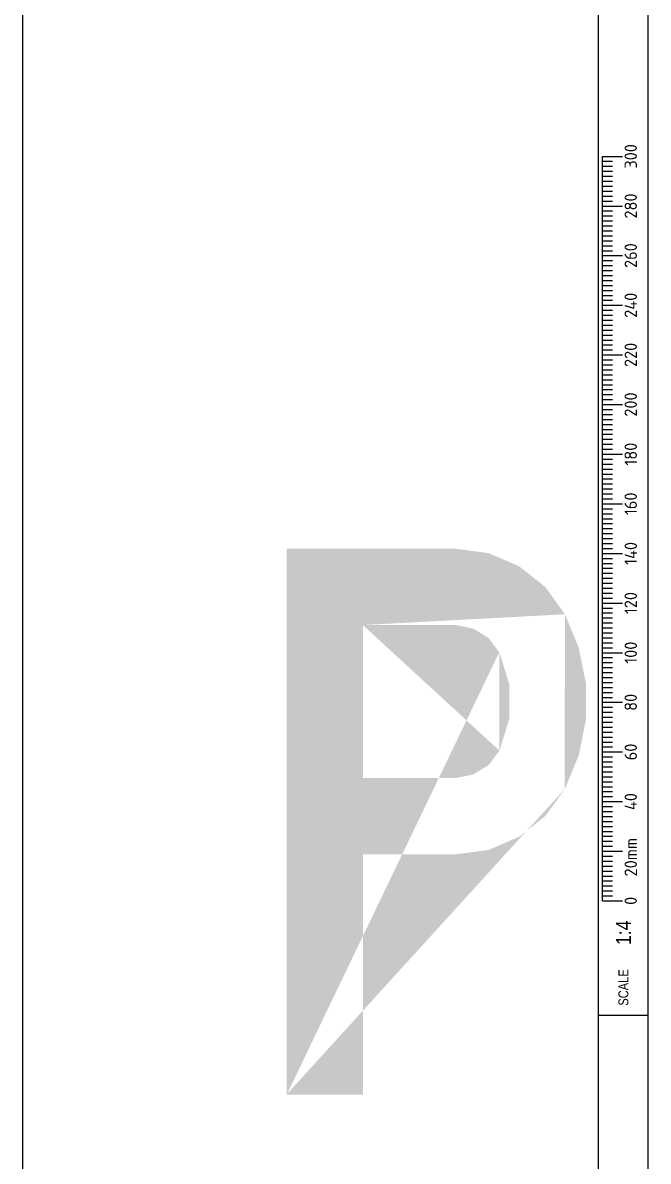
# Model space of a CAD drawing. Extents: x 0 to 1038, y -1303 to 297.
# Drawn here: x 352.5 to 415.5, y 82 to 196.7 of the extents above; entities that cross this region are included whole.
import ezdxf
from ezdxf.enums import TextEntityAlignment as Align

# ---------------------------------------------------------------- set-up
doc = ezdxf.new("R2010")
doc.units = 0
doc.layers.get('0').update_dxf_attribs({"linetype": 'CONTINUOUS'})
for name, color, linetype in [('GREEN', 84, 'CONTINUOUS'), ('L18', 4, 'CONTINUOUS'), ('TBLK18', 4, 'CONTINUOUS'), ('TBLK25', 1, 'CONTINUOUS'), ('TBLK35', 3, 'CONTINUOUS'), ('TBLK50', 7, 'CONTINUOUS')]:
    doc.layers.add(name, color=color, linetype=linetype)
doc.styles.add('HELV', font='arial.ttf')
doc.styles.add('HELVL', font='helvl', dxfattribs={"width": 0.8})
doc.styles.add('ISO', font='iso3098b.shx')

# ---------------------------------------------------------------- blocks, each defined once
blk = doc.blocks.new('A3BBLK')
at = {"layer": 'TBLK50'}
for p, q in [((352.5, 4.5), (352.5, 292.5)), ((415.5, 4.5), (415.5, 292.5))]:
    blk.add_line(p, q, dxfattribs=at)
blk = doc.blocks.new('title block')
at = {"layer": 'TBLK35'}
for p, q in [((410.5, 57), (410.5, 292.5)), ((410.5, 96.75), (415.5, 96.75))]:
    blk.add_line(p, q, dxfattribs=at)
blk.add_blockref('A3BBLK', (0, 0))
at = {"layer": 'TBLK18', "style": 'HELVL', "width": 0.8}
blk.add_text('SCALE', height=1, rotation=90, dxfattribs=at).set_placement((413.5, 97.7))
at = {"layer": 'TBLK18', "style": 'ISO'}
blk.add_attdef('MR_DIRECTORATE', text='', height=1.5, dxfattribs=at).set_placement((381.5, 67.12), align=Align.CENTER)
for tag, p in [('STREET_NAME', (355.51, 61.1)), ('SUBURB_POSTCODE', (388.49, 61.1)), ('TELEPHONE_NO.', (368.31, 58.84)), ('FAX_NO.', (393.56, 58.84))]:
    blk.add_attdef(tag, p, '', height=1.5, dxfattribs=at)
at = {"layer": 'TBLK25', "style": 'ISO'}
for tag, height, p in [('MR_BRANCH', 2, (381.5, 64.2)), ('ROAD_SECTION', 1.75, (384.5, 29.16)), ('SLK', 1.75, (384.5, 26.11)), ('CHAINAGE', 1.75, (384.5, 19.21))]:
    blk.add_attdef(tag, text='', height=height, dxfattribs=at).set_placement(p, align=Align.CENTER)
for tag, p, height in [('FILE_NUMBER', (371.77, 53.24), 2.5), ('DESIGNED_/_DRAWN', (371.77, 48.49), 2), ('VERIFIED', (371.77, 43.49), 2), ('APPROVED', (371.77, 38.49), 2), ('LOCAL_AUTHORITY', (370.48, 16.73), 1.25)]:
    blk.add_attdef(tag, p, '', height=height, dxfattribs=at)
at = {"layer": 'TBLK35', "style": 'ISO', "width": 0.9}
for tag, p in [('ROAD_PROJECT&NUMBER', (384.5, 32.23)), ('DRAWING_DESCRIPTION', (384.5, 22.29))]:
    blk.add_attdef(tag, text='', height=2.5, dxfattribs=at).set_placement(p, align=Align.CENTER)
at = {"layer": 'TBLK50', "style": 'ISO'}
blk.add_attdef('DRG_NUMBER', (356.8, 6.02), '', height=5, dxfattribs=at)

msp = doc.modelspace()

# ---------------------------------------------------------------- hatches: boundary and pattern name
at = {"layer": 'GREEN'}
h = msp.add_hatch(color=256, dxfattribs=at)
h.paths.add_polyline_path([(396.130242, 136.047794), (396.104466, 136.047794)], flags=16)
edge = h.paths.add_edge_path(flags=17)
edge.add_line((386.77366, 120.63392), (386.77366, 136.047794))
edge.add_line((386.77366, 136.047794), (396.130242, 136.047794))
edge.add_line((397.88299, 135.686934), (396.130242, 136.047794))
edge.add_line((397.88299, 135.686934), (399.429532, 134.733232))
edge.add_line((399.429532, 134.733232), (400.512112, 133.289793))
edge.add_line((400.512112, 133.289793), (401.517365, 130.042054))
edge.add_line((401.517365, 130.042054), (401.517365, 126.63966))
edge.add_line((401.517365, 126.63966), (400.512112, 123.391921))
edge.add_line((400.512112, 123.391921), (399.429532, 121.948481))
edge.add_line((399.429532, 121.948481), (397.88299, 120.99478))
edge.add_line((397.88299, 120.99478), (396.130242, 120.63392))
edge.add_line((396.130242, 120.63392), (386.77366, 120.63392))
h.paths.add_polyline_path([(396.104466, 143.728954), (396.130242, 143.728954)], flags=16)
edge = h.paths.add_edge_path()
edge.add_line((386.77366, 88.74937), (379.092499, 88.74937))
edge.add_line((379.092499, 88.74937), (379.092499, 143.728954))
edge.add_line((379.092499, 143.728954), (396.130242, 143.728954))
edge.add_line((399.429532, 143.290767), (396.130242, 143.728954))
edge.add_line((399.429532, 143.290767), (402.522617, 141.950431))
edge.add_line((402.522617, 141.950431), (405.151739, 139.862598))
edge.add_line((405.151739, 139.862598), (407.110693, 137.130373))
edge.add_line((407.110693, 137.130373), (408.502581, 133.753756))
edge.add_line((408.502581, 133.753756), (409.224301, 130.170932))
edge.add_line((409.224301, 130.170932), (409.224301, 126.510782))
edge.add_line((409.224301, 126.510782), (408.502581, 122.927958))
edge.add_line((408.502581, 122.927958), (407.110693, 119.551341))
edge.add_line((407.110693, 119.551341), (405.151739, 116.819116))
edge.add_line((405.151739, 116.819116), (402.522617, 114.731283))
edge.add_line((402.522617, 114.731283), (399.429532, 113.390946))
edge.add_line((399.429532, 113.390946), (396.130242, 112.952759))
edge.add_line((396.130242, 112.952759), (386.77366, 112.952759))
edge.add_line((386.77366, 112.952759), (386.77366, 88.74937))
edge = h.paths.add_edge_path()
edge.add_line((386.77366, 136.047794), (386.747884, 136.047794))
edge.add_line((400.512112, 123.391921), (400.486336, 123.391921))
edge.add_line((400.512112, 133.289793), (400.486336, 133.289793))
edge.add_line((379.092499, 88.74937), (379.066723, 88.74937))
edge.add_line((407.110693, 119.551341), (407.084918, 119.551341))
edge.add_line((407.110693, 137.130373), (407.084918, 137.130373))
h = msp.add_hatch(color=256, dxfattribs=at)
h.paths.add_polyline_path([(396.130242, 136.047794), (396.104466, 136.047794)], flags=16)
edge = h.paths.add_edge_path(flags=17)
edge.add_line((386.77366, 120.63392), (386.77366, 136.047794))
edge.add_line((386.77366, 136.047794), (396.130242, 136.047794))
edge.add_line((397.88299, 135.686934), (396.130242, 136.047794))
edge.add_line((397.88299, 135.686934), (399.429532, 134.733232))
edge.add_line((399.429532, 134.733232), (400.512112, 133.289793))
edge.add_line((400.512112, 133.289793), (401.517365, 130.042054))
edge.add_line((401.517365, 130.042054), (401.517365, 126.63966))
edge.add_line((401.517365, 126.63966), (400.512112, 123.391921))
edge.add_line((400.512112, 123.391921), (399.429532, 121.948481))
edge.add_line((399.429532, 121.948481), (397.88299, 120.99478))
edge.add_line((397.88299, 120.99478), (396.130242, 120.63392))
edge.add_line((396.130242, 120.63392), (386.77366, 120.63392))
h.paths.add_polyline_path([(396.104466, 143.728954), (396.130242, 143.728954)], flags=16)
edge = h.paths.add_edge_path()
edge.add_line((386.77366, 88.74937), (379.092499, 88.74937))
edge.add_line((379.092499, 88.74937), (379.092499, 143.728954))
edge.add_line((379.092499, 143.728954), (396.130242, 143.728954))
edge.add_line((399.429532, 143.290767), (396.130242, 143.728954))
edge.add_line((399.429532, 143.290767), (402.522617, 141.950431))
edge.add_line((402.522617, 141.950431), (405.151739, 139.862598))
edge.add_line((405.151739, 139.862598), (407.110693, 137.130373))
edge.add_line((407.110693, 137.130373), (408.502581, 133.753756))
edge.add_line((408.502581, 133.753756), (409.224301, 130.170932))
edge.add_line((409.224301, 130.170932), (409.224301, 126.510782))
edge.add_line((409.224301, 126.510782), (408.502581, 122.927958))
edge.add_line((408.502581, 122.927958), (407.110693, 119.551341))
edge.add_line((407.110693, 119.551341), (405.151739, 116.819116))
edge.add_line((405.151739, 116.819116), (402.522617, 114.731283))
edge.add_line((402.522617, 114.731283), (399.429532, 113.390946))
edge.add_line((399.429532, 113.390946), (396.130242, 112.952759))
edge.add_line((396.130242, 112.952759), (386.77366, 112.952759))
edge.add_line((386.77366, 112.952759), (386.77366, 88.74937))
edge = h.paths.add_edge_path()
edge.add_line((386.77366, 136.047794), (386.747884, 136.047794))
edge.add_line((400.512112, 123.391921), (400.486336, 123.391921))
edge.add_line((400.512112, 133.289793), (400.486336, 133.289793))
edge.add_line((379.092499, 88.74937), (379.066723, 88.74937))
edge.add_line((407.110693, 119.551341), (407.084918, 119.551341))
edge.add_line((407.110693, 137.130373), (407.084918, 137.130373))

# ---------------------------------------------------------------- linework, layer by layer
at = {"layer": 'L18'}
for p, q in [((410.898344, 183.262266), (412.898344, 183.262266)), ((410.898344, 108.262266), (410.898344, 183.262266)), ((410.898344, 182.762266), (411.898344, 182.762266)), ((410.898344, 182.262266), (411.898344, 182.262266)), ((410.898344, 181.762266), (411.898344, 181.762266)), ((410.898344, 181.262266), (411.898344, 181.262266)), ((410.898344, 180.762266), (411.898344, 180.762266)), ((410.898344, 180.262266), (411.898344, 180.262266)), ((410.898344, 179.762266), (411.898344, 179.762266)), ((410.898344, 179.262266), (411.898344, 179.262266)), ((410.898344, 178.762266), (411.898344, 178.762266)), ((410.898344, 178.262266), (412.898344, 178.262266)), ((410.898344, 177.762266), (411.898344, 177.762266)), ((410.898344, 177.262266), (411.898344, 177.262266)), ((410.898344, 176.762266), (411.898344, 176.762266)), ((410.898344, 176.262266), (411.898344, 176.262266)), ((410.898344, 175.762266), (411.898344, 175.762266)), ((410.898344, 175.262266), (411.898344, 175.262266)), ((410.898344, 174.762266), (411.898344, 174.762266)), ((410.898344, 174.262266), (411.898344, 174.262266)), ((410.898344, 173.762266), (411.898344, 173.762266)), ((410.898344, 173.262266), (412.898344, 173.262266)), ((410.898344, 172.762266), (411.898344, 172.762266)), ((410.898344, 172.262266), (411.898344, 172.262266)), ((410.898344, 171.762266), (411.898344, 171.762266)), ((410.898344, 171.262266), (411.898344, 171.262266)), ((410.898344, 170.762266), (411.898344, 170.762266)), ((410.898344, 170.262266), (411.898344, 170.262266)), ((410.898344, 169.762266), (411.898344, 169.762266)), ((410.898344, 169.262266), (411.898344, 169.262266)), ((410.898344, 168.762266), (411.898344, 168.762266)), ((410.898344, 168.262266), (412.898344, 168.262266)), ((410.898344, 167.762266), (411.898344, 167.762266)), ((410.898344, 167.262266), (411.898344, 167.262266)), ((410.898344, 166.762266), (411.898344, 166.762266)), ((410.898344, 166.262266), (411.898344, 166.262266)), ((410.898344, 165.762266), (411.898344, 165.762266)), ((410.898344, 165.262266), (411.898344, 165.262266)), ((410.898344, 164.762266), (411.898344, 164.762266)), ((410.898344, 164.262266), (411.898344, 164.262266)), ((410.898344, 163.762266), (411.898344, 163.762266)), ((410.898344, 163.262266), (412.898344, 163.262266)), ((410.898344, 162.762266), (411.898344, 162.762266)), ((410.898344, 162.262266), (411.898344, 162.262266)), ((410.898344, 161.762266), (411.898344, 161.762266)), ((410.898344, 161.262266), (411.898344, 161.262266)), ((410.898344, 160.762266), (411.898344, 160.762266)), ((410.898344, 160.262266), (411.898344, 160.262266)), ((410.898344, 159.762266), (411.898344, 159.762266)), ((410.898344, 159.262266), (411.898344, 159.262266)), ((410.898344, 158.762266), (411.898344, 158.762266)), ((410.898344, 158.262266), (412.898344, 158.262266)), ((410.898344, 157.762266), (411.898344, 157.762266)), ((410.898344, 157.262266), (411.898344, 157.262266)), ((410.898344, 156.762266), (411.898344, 156.762266)), ((410.898344, 156.262266), (411.898344, 156.262266)), ((410.898344, 155.762266), (411.898344, 155.762266)), ((410.898344, 155.262266), (411.898344, 155.262266)), ((410.898344, 154.762266), (411.898344, 154.762266)), ((410.898344, 154.262266), (411.898344, 154.262266)), ((410.898344, 153.762266), (411.898344, 153.762266)), ((410.898344, 153.262266), (412.898344, 153.262266)), ((410.898344, 152.762266), (411.898344, 152.762266)), ((410.898344, 152.262266), (411.898344, 152.262266)), ((410.898344, 151.762266), (411.898344, 151.762266)), ((410.898344, 151.262266), (411.898344, 151.262266)), ((410.898344, 150.762266), (411.898344, 150.762266)), ((410.898344, 150.262266), (411.898344, 150.262266)), ((410.898344, 149.762266), (411.898344, 149.762266)), ((410.898344, 149.262266), (411.898344, 149.262266)), ((410.898344, 148.762266), (411.898344, 148.762266)), ((410.898344, 148.262266), (412.898344, 148.262266)), ((410.898344, 147.762266), (411.898344, 147.762266)), ((410.898344, 147.262266), (411.898344, 147.262266)), ((410.898344, 146.762266), (411.898344, 146.762266)), ((410.898344, 146.262266), (411.898344, 146.262266)), ((410.898344, 145.762266), (411.898344, 145.762266)), ((410.898344, 145.262266), (411.898344, 145.262266)), ((410.898344, 144.762266), (411.898344, 144.762266)), ((410.898344, 144.262266), (411.898344, 144.262266)), ((410.898344, 143.762266), (411.898344, 143.762266)), ((410.898344, 143.262266), (412.898344, 143.262266)), ((410.898344, 142.762266), (411.898344, 142.762266)), ((410.898344, 142.262266), (411.898344, 142.262266)), ((410.898344, 141.762266), (411.898344, 141.762266)), ((410.898344, 141.262266), (411.898344, 141.262266)), ((410.898344, 140.762266), (411.898344, 140.762266)), ((410.898344, 140.262266), (411.898344, 140.262266)), ((410.898344, 139.762266), (411.898344, 139.762266)), ((410.898344, 139.262266), (411.898344, 139.262266)), ((410.898344, 138.762266), (411.898344, 138.762266)), ((410.898344, 138.262266), (412.898344, 138.262266)), ((410.898344, 137.762266), (411.898344, 137.762266)), ((410.898344, 137.262266), (411.898344, 137.262266)), ((410.898344, 136.762266), (411.898344, 136.762266)), ((410.898344, 136.262266), (411.898344, 136.262266)), ((410.898344, 135.762266), (411.898344, 135.762266)), ((410.898344, 135.262266), (411.898344, 135.262266)), ((410.898344, 134.762266), (411.898344, 134.762266)), ((410.898344, 134.262266), (411.898344, 134.262266)), ((410.898344, 133.762266), (411.898344, 133.762266)), ((410.898344, 133.262266), (412.898344, 133.262266)), ((410.898344, 132.762266), (411.898344, 132.762266)), ((410.898344, 132.262266), (411.898344, 132.262266)), ((410.898344, 131.762266), (411.898344, 131.762266)), ((410.898344, 131.262266), (411.898344, 131.262266)), ((410.898344, 130.762266), (411.898344, 130.762266)), ((410.898344, 130.262266), (411.898344, 130.262266)), ((410.898344, 129.762266), (411.898344, 129.762266)), ((410.898344, 129.262266), (411.898344, 129.262266)), ((410.898344, 128.762266), (411.898344, 128.762266)), ((410.898344, 128.262266), (412.898344, 128.262266)), ((410.898344, 127.762266), (411.898344, 127.762266)), ((410.898344, 127.262266), (411.898344, 127.262266)), ((410.898344, 126.762266), (411.898344, 126.762266)), ((410.898344, 126.262266), (411.898344, 126.262266)), ((410.898344, 125.762266), (411.898344, 125.762266)), ((410.898344, 125.262266), (411.898344, 125.262266)), ((410.898344, 124.762266), (411.898344, 124.762266)), ((410.898344, 124.262266), (411.898344, 124.262266)), ((410.898344, 123.762266), (411.898344, 123.762266)), ((410.898344, 123.262266), (412.898344, 123.262266)), ((410.898344, 122.762266), (411.898344, 122.762266)), ((410.898344, 122.262266), (411.898344, 122.262266)), ((410.898344, 121.762266), (411.898344, 121.762266)), ((410.898344, 121.262266), (411.898344, 121.262266)), ((410.898344, 120.762266), (411.898344, 120.762266)), ((410.898344, 120.262266), (411.898344, 120.262266)), ((410.898344, 119.762266), (411.898344, 119.762266)), ((410.898344, 119.262266), (411.898344, 119.262266)), ((410.898344, 118.762266), (411.898344, 118.762266)), ((410.898344, 118.262266), (412.898344, 118.262266)), ((410.898344, 117.762266), (411.898344, 117.762266)), ((410.898344, 117.262266), (411.898344, 117.262266)), ((410.898344, 116.762266), (411.898344, 116.762266)), ((410.898344, 116.262266), (411.898344, 116.262266)), ((410.898344, 115.762266), (411.898344, 115.762266)), ((410.898344, 115.262266), (411.898344, 115.262266)), ((410.898344, 114.762266), (411.898344, 114.762266)), ((410.898344, 114.262266), (411.898344, 114.262266)), ((410.898344, 113.762266), (411.898344, 113.762266)), ((410.898344, 113.262266), (412.898344, 113.262266)), ((410.898344, 112.762266), (411.898344, 112.762266)), ((410.898344, 112.262266), (411.898344, 112.262266)), ((410.898344, 111.762266), (411.898344, 111.762266)), ((410.898344, 111.262266), (411.898344, 111.262266)), ((410.898344, 110.762266), (411.898344, 110.762266)), ((410.898344, 110.262266), (411.898344, 110.262266)), ((410.898344, 109.762266), (411.898344, 109.762266)), ((410.898344, 109.262266), (411.898344, 109.262266)), ((410.898344, 108.762266), (411.898344, 108.762266)), ((410.898344, 108.262266), (412.898344, 108.262266))]:
    msp.add_line(p, q, dxfattribs=at)

# ---------------------------------------------------------------- block references
at = {"color": 1}
msp.add_blockref('title block', (0, 0), dxfattribs=at)

# ---------------------------------------------------------------- texts
at = {"layer": 'L18', "style": 'ISO'}
for s, p in [('300', (414.365091, 183.262266)), ('280', (414.365091, 178.262266)), ('260', (414.365091, 173.262266)), ('240', (414.365091, 168.262266)), ('220', (414.365091, 163.262266)), ('200', (414.365091, 158.262266)), ('180', (414.365091, 153.262266)), ('160', (414.365091, 148.262266)), ('140', (414.365091, 143.262266)), ('120', (414.365091, 138.262266)), ('100', (414.365091, 133.262266)), ('80', (414.365091, 128.262266)), ('60', (414.365091, 123.262266)), ('40', (414.365091, 118.262266)), ('0', (414.365091, 108.262266))]:
    msp.add_text(s, height=1.25, rotation=90, dxfattribs=at).set_placement(p, align=Align.CENTER)
msp.add_text('20mm', height=1.25, rotation=90, dxfattribs=at).set_placement((414.368512, 110.7198))
at = {"layer": 'L18', "style": 'HELV', "width": 0.85}
msp.add_text('1:4', height=1.5, rotation=90, dxfattribs=at).set_placement((413.753285, 106.28866), align=Align.RIGHT)

doc.saveas('drawing.dxf')
